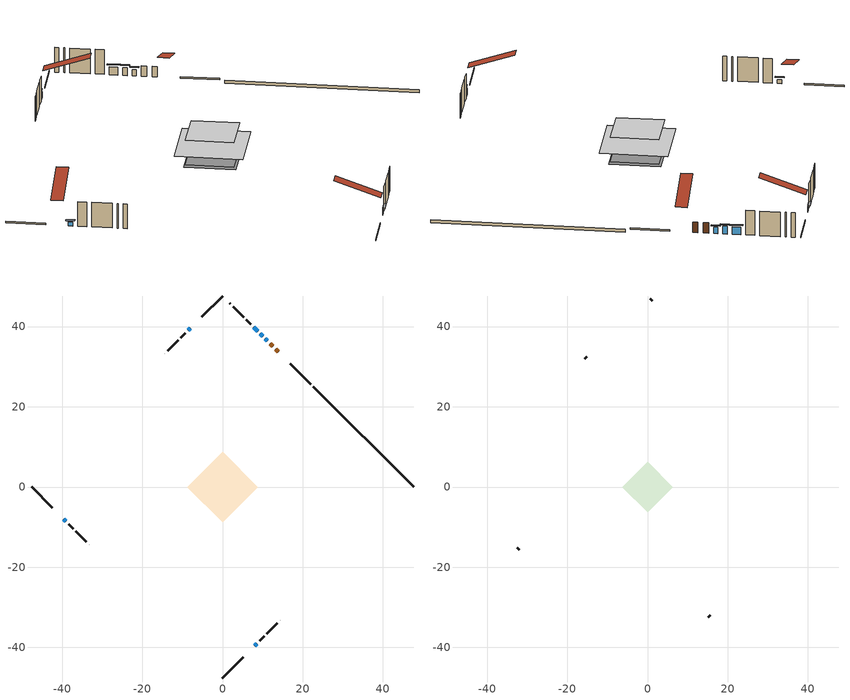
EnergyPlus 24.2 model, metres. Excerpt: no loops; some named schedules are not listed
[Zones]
conditioned space
 floor adiabatic (Floor2 construction): -6.24,0 0,6.24 6.24,0 0,-6.24 z0.61
 floor adiabatic (AdiabaticFloorConstruction): -8.82,0 0,8.82 8.82,0 0,-8.82 z3.05
 floor foundation (Slab1 construction): -6.25,0.43 -0.43,6.25 6.25,-0.43 0.43,-6.25 z0
 wall outside (RimJoist1 construction): 0,-47.62 5.13,-42.49 / -47.62,0 -42.49,-5.13 / 0,47.62 -5.13,42.49 / 21.96,25.66 16.83,30.79 z0.61:0.91
 wall outside (AdiabaticWallConstruction 1): 13.92,33.7 13.21,34.4 / 12.56,35.06 11.86,35.76 z0.61:2.64
 wall outside (AdiabaticWallConstruction): -39.58,-8.04 -39.04,-8.58 z0.61:1.37; 11.2,36.41 10.66,36.96 / 8.04,-39.58 8.58,-39.04 z0.61:1.83; 10,37.61 9.46,38.15 z0.61:2.14; 8.81,38.81 7.73,39.89 z0.61:2.13; -8.04,39.58 -8.58,39.04 z0.61:1.68
 wall outside (Wall1 construction): 9.24,-38.38 10.4,-37.21 / -38.38,-9.24 -37.21,-10.4 / -9.24,38.38 -10.4,37.21 / 7.07,40.54 5.91,41.71 z0.61:5.49
 wall outside (Wall2 construction): 11.06,-36.55 13.68,-33.93 / -36.55,-11.06 -33.93,-13.68 / -11.06,36.55 -13.68,33.93 / 5.25,42.37 2.63,44.99 z0.61:5.49
 wall outside (Wall3 construction): 14.34,-33.27 14.46,-33.16 / -33.27,-14.34 -33.16,-14.46 / -14.34,33.27 -14.46,33.16 / 1.97,45.65 1.85,45.76 z0.61:5.49
 wall foundation (FoundationWall1 construction): 47.62,0 22.61,25 z0:0.61
 window (WindowConstruction): -39.58,-8.04 -39.04,-8.58 z0.61:1.37
 window (WindowConstruction 1): 11.2,36.42 10.66,36.95 z0.61:1.83
 window (WindowConstruction 2): 10,37.61 9.46,38.15 z0.61:2.13
 window (WindowConstruction 3): 8.81,38.81 7.73,39.88 z0.61:2.13
 window (WindowConstruction 4): 8.04,-39.58 8.58,-39.04 z0.61:1.83
 window (WindowConstruction 5): -8.04,39.58 -8.58,39.04 z0.61:1.68
 door (Door): 13.92,33.7 13.21,34.4 z0.61:2.64
 door (Door 1): 12.56,35.06 11.86,35.76 z0.61:2.64
 ceiling adiabatic (AdiabaticFloorConstruction): 0,-8.82 8.82,0 0,8.82 -8.82,0 z3.05
attic - vented
 floor to conditioned space (Floor1 construction Reversed): -6.24,0 0,6.24 6.24,0 0,-6.24 z5.49
 wall outside (Wall4 construction): 15.11,-32.5 15.65,-31.96 / -32.5,-15.11 -31.96,-15.65 / -15.11,32.5 -15.65,31.96 / 1.2,46.42 0.66,46.96 z0.61:5.49
 roof outside (Roof1 construction): 7.38,-40.23,5.49 1.31,-34.16,8.35 -0.29,-35.76,8.35 5.78,-41.83,5.49; -40.23,-7.38,5.49 -34.16,-1.31,8.35 -35.76,0.29,8.35 -41.83,-5.78,5.49; -7.38,40.23,5.49 -1.31,34.16,8.35 0.29,35.76,8.35 -5.78,41.83,5.49; 14.57,33.04,5.49 8.5,26.97,8.35 10.1,25.37,8.35 16.17,31.44,5.49
shading: -38.71,-8.9 -39.9,-7.71 -40.23,-8.04 -39.04,-9.23 z1.83; 10.34,37.28 11.52,36.09 11.85,36.42 10.66,37.61 z2.29; 9.14,38.48 10.33,37.29 10.65,37.61 9.46,38.8 z2.59; 7.4,40.21 9.13,38.48 9.46,38.81 7.73,40.54 z2.59; 8.9,-38.71 7.71,-39.9 8.04,-40.23 9.23,-39.04 z2.29; -8.9,38.71 -7.71,39.9 -8.04,40.23 -9.23,39.04 z2.14
[Building]
Building 1: Terrain=Suburbs
[Site:Location]
Inuvik AP_NT: Latitude {deg}=68.3; Longitude {deg}=-133.48; Time Zone {hr}=-8; Elevation {m}=68; Keep Site Location Information=Yes
[Site:GroundTemperature:Shallow]
-13.1493, -15.9729, -16.199, -14.859, -9.47991, -4.12585, 0.51584, 3.45624, 3.70604, 1.31452, -3.2088, -8.39862
[Site:WaterMainsTemperature]
Calculation Method=Schedule; Temperature Schedule=mains temperature schedule
[Material] Roughness=Rough; Thermal Absorptance=0.9
Name | Thickness {m} | Conductivity {W/m-K} | Density {kg/m3} | Specific Heat {J/kg-K} | Solar Absorptance | Visible Absorptance
asphalt or fiberglass shingles | 0.00635 | 0.162714 | 1121.4 | 1465.45 | 0.4 | 0.4
ceiling loosefill ins | 0.254 | 0.0480833 | 16.02 | 1046.75 | 0.7 | 0.7
ceiling stud and cavity | 0.1397 | 0.0968708 | 65.682 | 1177.47 | 0.7 | 0.7
concrete 4.0 in. | 0.1016 | 1.803125 | 2242.8 | 837.4 | 0.7 | 0.7
concrete 8.0 in. | 0.2032 | 1.803125 | 2242.8 | 837.4 | 0.7 | 0.7
door material | 0.04445 | 0.053851 | 512.64 | 1214.23 | 0.7 | 0.7
exterior vertical ins | 0.00139922 | 0.029427 | 32.04 | 1214.23 | 0.7 | 0.7
floor covering | 0.0127 | 0.0433444 | 54.468 | 1339.84 | 0.6 | 0.6
floor rigid ins | 0.103632 | 0.029427 | 32.04 | 1214.23 | 0.7 | 0.7
floor rigid ins 1; wall rigid ins 1 | 0.512978 | 0.029427 | 32.04 | 1214.23 | 0.7 | 0.7
floor stud and cavity | 0.1397 | 0.311253 | 92.3553 | 1139.71 | 0.7 | 0.7
floor stud and cavity 1 | 0.1397 | 1.75129 | 37.0049 | 1207.88 | 0.7 | 0.7
furniture material conditioned space 1 | 0.1524 | 0.115458 | 640.8 | 1214.23 | 0.6 | 0.6
gypsum board | 0.0127 | 0.160291 | 801 | 837.4 | 0.6 | 0.6
gypsum board 1 | 0.0127 | 0.160291 | 801 | 837.4 | 0.7 | 0.7
osb sheathing 0.5 in. | 0.0127 | 0.115458 | 512.64 | 1214.23 | 0.7 | 0.7
osb sheathing 0.75 in. | 0.01905 | 0.115458 | 512.64 | 1214.23 | 0.7 | 0.7
osb sheathing 2.0 in. | 0.0508 | 0.115458 | 512.64 | 1214.23 | 0.7 | 0.7
rim joist rigid ins; wall rigid ins | 0.051816 | 0.029427 | 32.04 | 1214.23 | 0.7 | 0.7
rim joist stud and cavity | 0.0508 | 0.0445505 | 125.044 | 1163.47 | 0.6 | 0.6
wall stud and cavity | 0.1397 | 0.251873 | 139.0536 | 1170.24 | 0.7 | 0.7
wall stud and cavity 1 | 0.1397 | 0.0835141 | 139.0536 | 1170.24 | 0.7 | 0.7
wall stud and cavity 2 | 0.1397 | 0.118949 | 139.0536 | 1170.24 | 0.7 | 0.7
wall stud and cavity 3 | 0.0889 | 6.1454 | 50.32683 | 1063.81 | 0.6 | 0.6
wall stud and cavity 4 | 0.0889 | 0.380278 | 52.3479 | 1209.89 | 0.7 | 0.7
wall stud and cavity 5 | 0.0889 | 0.391764 | 83.0341 | 1211.67 | 0.7 | 0.7
wood siding | 0.0254 | 0.102417 | 544.68 | 1172.36 | 0.4 | 0.4
wood siding 1 | 0.00254 | 0.102417 | 544.68 | 1172.36 | 0.4 | 0.4
wood siding 2; wood siding 3; wood siding 4 | 0.0254 | 0.102417 | 544.68 | 1172.36 | 0.7 | 0.7
[WindowMaterial:SimpleGlazingSystem]
Name | U-Factor {W/m2-K} | Solar Heat Gain Coefficient
WindowMaterial | 1.595518 | 0.31
WindowMaterial 1 | 1.52511 | 0.34
WindowMaterial 2 | 1.50126 | 0.35
WindowMaterial 3 | 1.38997 | 0.38
WindowMaterial 4 | 1.541577 | 0.33
[Construction]
AdiabaticFloorConstruction: floor stud and cavity 1, floor rigid ins 1, osb sheathing 0.75 in., floor covering
AdiabaticWallConstruction: wood siding 3, wall rigid ins 1, wall stud and cavity 4, gypsum board
AdiabaticWallConstruction 1: wood siding 4, wall rigid ins 1, wall stud and cavity 4, gypsum board
Door; Door 1: door material
Floor1 construction Reversed: gypsum board, ceiling stud and cavity, ceiling loosefill ins
Floor2 construction: floor stud and cavity, floor rigid ins, osb sheathing 0.75 in., floor covering
FoundationWall1 construction: concrete 8.0 in., gypsum board 1
furniture construction conditioned space 1: furniture material conditioned space 1
PartitionWallConstruction: gypsum board, wall stud and cavity 5, gypsum board
RimJoist1 construction: wood siding 2, rim joist rigid ins, osb sheathing 2.0 in., rim joist stud and cavity
Roof1 construction: asphalt or fiberglass shingles
Slab1 construction: concrete 4.0 in.
Wall1 construction: wood siding, wall rigid ins, osb sheathing 0.5 in., wall stud and cavity, gypsum board
Wall2 construction: wood siding, wall rigid ins, osb sheathing 0.5 in., wall stud and cavity 1, gypsum board
Wall3 construction: wood siding, wall rigid ins, osb sheathing 0.5 in., wall stud and cavity 2, gypsum board
Wall4 construction: wood siding 1, wall stud and cavity 3
WindowConstruction: WindowMaterial
WindowConstruction 1; WindowConstruction 4: WindowMaterial 1
WindowConstruction 2: WindowMaterial 2
WindowConstruction 3: WindowMaterial 3
WindowConstruction 5: WindowMaterial 4
[Zone] Multiplier=1; Part of Total Floor Area=Yes
Name | Volume {m3}
attic - vented | 36.1396
conditioned space | 327.8
[Space]
Name | Zone | Volume {m3}
attic - vented 1 | attic - vented | 36.1396
conditioned space 1 | conditioned space | 327.8
[ZoneInfiltration:EffectiveLeakageArea]
infil attic - vented 1: Zone or Space=attic - vented 1; Schedule=Always On Discrete; Effective Air Leakage Area {cm2}=2275.9; Stack Coefficient=0.00053821; Wind Coefficient=1.56746e-05
[ZoneMixing]
whole house fan mix: Zone or Space=attic - vented; Schedule=Always On Continuous; Design Flow Rate Calculation Method=Flow/Zone; Design Flow Rate {m3/s}=0; Source Zone or Space=conditioned space
[SurfaceProperty:ExposedFoundationPerimeter]
Slab1: Exposed Perimeter Calculation Method=TotalExposedPerimeter; Total Exposed Perimeter {m}=35.36
[InternalMass] Zone or ZoneList=conditioned space; Space or SpaceList=conditioned space 1
Name | Construction | Surface Area {m2}
furniture mass conditioned space 1 | furniture construction conditioned space 1 | 124.419
partition wall mass | PartitionWallConstruction | 233.274
[Lights]
interior lighting: Zone or ZoneList or Space or SpaceList=conditioned space 1; Schedule=interior lighting schedule; Design Level Calculation Method=LightingLevel; Lighting Level {W}=343.2; Return Air Fraction=0; Fraction Radiant=0.6; Fraction Visible=0.2; Fraction Replaceable=1
[People]
occupants: Zone or ZoneList or Space or SpaceList=conditioned space 1; Number of People Schedule=occupants schedule; Number of People Calculation Method=People; Number of People=3; Fraction Radiant=0.314171; Sensible Heat Fraction=0.56303; Activity Level Schedule=occupants activity schedule; Carbon Dioxide Generation Rate {m3/s-W}=0; Enable ASHRAE 55 Comfort Warnings=No; Mean Radiant Temperature Calculation Type=EnclosureAveraged
[ElectricEquipment] Zone or ZoneList or Space or SpaceList=conditioned space 1; Design Level Calculation Method=EquipmentLevel
Name | Schedule | Design Level {W} | Fraction Latent | Fraction Radiant | Fraction Lost
clothes dryer | clothes dryer schedule | 140.772 | 0.015 | 0.081 | 0.85
clothes washer | clothes washer schedule | 32.1985 | 0.03 | 0.162 | 0.7
cooking range | cooking range schedule | 215.147 | 0.08 | 0.432 | 0.2
dishwasher | dishwasher schedule | 66.8632 | 0.3 | 0.18 | 0.4
fridge | fridge schedule | 72.9452 | 0 | 0.6 | 0
mech vent bath fan 0 | mech vent bath fan 0 schedule | 25.1 | 0 | 0 | 1
mech vent house fan | mech vent house fan schedule | 27 | 0 | 0 | 1
mech vent house fan cfis | mech vent house fan cfis schedule | 0 | 0 | 0 | 0
mech vent range fan 0 | mech vent range fan 0 schedule | 57 | 0 | 0 | 1
misc plug loads | misc plug loads schedule | 494.7 | 0.045 | 0.513 | 0.1
whole house fan | Always On Discrete | 0 | 0 | 0 | 1
[OtherEquipment] Zone or ZoneList or Space or SpaceList=conditioned space 1; Design Level Calculation Method=EquipmentLevel
Name | Fuel Type | Schedule | Design Level {W} | Fraction Latent | Fraction Radiant | Fraction Lost
clothes dryer 1 | Electricity | clothes dryer schedule | 0 | 0.015 | 0.081 | 0.85
cooking range 1 | Electricity | cooking range schedule | 0 | 0.08 | 0.432 | 0.2
general water use latent | None | general water use schedule | 62.594 | 1 | 0 | 0
general water use sensible | None | general water use schedule | -61.6891 | 0 | 0.6 | 0
mech vent house fan latent load | None | Always On Discrete | 0 | 1 | 0 | 0
mech vent house fan sensible load | None | Always On Discrete | 0 | 0 | 0 | 0
water heater energy adjustment1 | FuelOilNo2 | Always On Discrete | 0.01 | 0 | 0 | 1
[ZoneInfiltration:DesignFlowRate] Zone or ZoneList or Space or SpaceList=conditioned space 1; Schedule=Always On Discrete; Design Flow Rate Calculation Method=Flow/Zone; Design Flow Rate {m3/s}=0
infil flow; natural vent flow; whole house fan flow
[AvailabilityManager:Scheduled]
furnace airloop Availability Manager: Schedule=Always On Discrete
[Foundation:Kiva]
Foundation Kiva 1: Initial Indoor Air Temperature {C}=18; Wall Height Above Grade {m}=0.609996; Wall Depth Below Slab {m}=0.2032; Custom Block Material Name 1=exterior vertical ins; Custom Block Depth 1 {m}=0.609996; Custom Block X Position 1 {m}=0.2159; Custom Block Z Position 1 {m}=0
[Foundation:Kiva:Settings]
Soil Conductivity {W/m-K}=0.849921; Soil Density {kg/m3}=1842.3; Soil Specific Heat {J/kg-K}=418.7; Ground Solar Absorptivity=0.9; Ground Thermal Absorptivity=0.9; Ground Surface Roughness {m}=0.03; Far-Field Width {m}=40; Deep-Ground Boundary Condition=ZeroFlux; Deep-Ground Depth {m}=40; Minimum Cell Dimension {m}=0.2; Maximum Cell Growth Coefficient=3; Simulation Timestep=Timestep
[Exterior:Lights]
exterior lighting: Schedule=exterior lighting schedule; Design Level {W}=75.6
[EnergyManagementSystem:GlobalVariable]
furnace_airloop_Fan_RTF
infil_program_Qfan
infil_program_Qinf
natural_vent_program_Qnv
natural_vent_program_Qwhf
[EnergyManagementSystem:Sensor]
Name | Output:Variable or Output:Meter Index Key | Output:Variable or Output:Meter
airflow_gain | infil flow | Infiltration Sensible Heat Gain Energy
airflow_gain_1 | natural vent flow | Infiltration Sensible Heat Gain Energy
airflow_gain_2 | whole house fan flow | Infiltration Sensible Heat Gain Energy
airflow_loss | infil flow | Infiltration Sensible Heat Loss Energy
airflow_loss_1 | natural vent flow | Infiltration Sensible Heat Loss Energy
airflow_loss_2 | whole house fan flow | Infiltration Sensible Heat Loss Energy
clg_load_cond |  | Cooling:EnergyTransfer:Zone:CONDITIONED SPACE
clg_sp_s; clg_sp_s_1 | cooling setpoint | Schedule Value
clothes_dryer_exhaust_0_sch_s | clothes dryer exhaust 0 schedule | Schedule Value
cool_season | cooling season schedule | Schedule Value
htg_load_cond |  | Heating:EnergyTransfer:Zone:CONDITIONED SPACE
htg_sp_s; htg_sp_s_1 | heating setpoint | Schedule Value
ig_ee_conv | clothes dryer | Electric Equipment Convective Heating Energy
ig_ee_conv_2 | cooking range | Electric Equipment Convective Heating Energy
ig_ee_conv_4 | fridge | Electric Equipment Convective Heating Energy
ig_ee_conv_5 | misc plug loads | Electric Equipment Convective Heating Energy
ig_ee_conv_6 | whole house fan | Electric Equipment Convective Heating Energy
ig_ee_rad | clothes dryer | Electric Equipment Radiant Heating Energy
ig_ee_rad_2 | cooking range | Electric Equipment Radiant Heating Energy
ig_ee_rad_4 | fridge | Electric Equipment Radiant Heating Energy
ig_ee_rad_5 | misc plug loads | Electric Equipment Radiant Heating Energy
ig_ee_rad_6 | whole house fan | Electric Equipment Radiant Heating Energy
ig_lgt_conv | interior lighting | Lights Convective Heating Energy
ig_lgt_rad | interior lighting | Lights Radiant Heating Energy
ig_lgt_vis | interior lighting | Lights Visible Radiation Heating Energy
ig_oe_conv | clothes dryer 1 | Other Equipment Convective Heating Energy
ig_oe_conv_1 | cooking range 1 | Other Equipment Convective Heating Energy
ig_oe_conv_2 | general water use latent | Other Equipment Convective Heating Energy
ig_oe_conv_3 | general water use sensible | Other Equipment Convective Heating Energy
ig_oe_conv_4 | water heater energy adjustment1 | Other Equipment Convective Heating Energy
ig_oe_rad | clothes dryer 1 | Other Equipment Radiant Heating Energy
ig_oe_rad_1 | cooking range 1 | Other Equipment Radiant Heating Energy
ig_oe_rad_2 | general water use latent | Other Equipment Radiant Heating Energy
ig_oe_rad_3 | general water use sensible | Other Equipment Radiant Heating Energy
ig_oe_rad_4 | water heater energy adjustment1 | Other Equipment Radiant Heating Energy
ig_ppl_conv | occupants | People Convective Heating Energy
ig_ppl_rad | occupants | People Radiant Heating Energy
im_conv | furniture mass conditioned space 1 | Surface Inside Face Convection Heat Gain Energy
im_conv_1 | partition wall mass | Surface Inside Face Convection Heat Gain Energy
im_ig | furniture mass conditioned space 1 | Surface Inside Face Internal Gains Radiation Heat Gain Energy
im_ig_1 | partition wall mass | Surface Inside Face Internal Gains Radiation Heat Gain Energy
im_lgt | furniture mass conditioned space 1 | Surface Inside Face Lights Radiation Heat Gain Energy
im_lgt_1 | partition wall mass | Surface Inside Face Lights Radiation Heat Gain Energy
im_sol | furniture mass conditioned space 1 | Surface Inside Face Solar Radiation Heat Gain Energy
im_sol_1 | partition wall mass | Surface Inside Face Solar Radiation Heat Gain Energy
im_surf | furniture mass conditioned space 1 | Surface Inside Face Net Surface Thermal Radiation Heat Gain Energy
im_surf_1 | partition wall mass | Surface Inside Face Net Surface Thermal Radiation Heat Gain Energy
mech_vent_bath_fan_0_sch_s | mech vent bath fan 0 schedule | Schedule Value
mech_vent_range_fan_0_sch_s | mech vent range fan 0 schedule | Schedule Value
mv_conv | mech vent bath fan 0 | Electric Equipment Convective Heating Energy
mv_conv_1 | mech vent house fan | Electric Equipment Convective Heating Energy
mv_conv_2 | mech vent house fan cfis | Electric Equipment Convective Heating Energy
mv_conv_3 | mech vent range fan 0 | Electric Equipment Convective Heating Energy
mv_conv_4 | mech vent house fan latent load | Other Equipment Convective Heating Energy
mv_conv_5 | mech vent house fan sensible load | Other Equipment Convective Heating Energy
mv_rad | mech vent bath fan 0 | Electric Equipment Radiant Heating Energy
mv_rad_1 | mech vent house fan | Electric Equipment Radiant Heating Energy
mv_rad_2 | mech vent house fan cfis | Electric Equipment Radiant Heating Energy
mv_rad_3 | mech vent range fan 0 | Electric Equipment Radiant Heating Energy
mv_rad_4 | mech vent house fan latent load | Other Equipment Radiant Heating Energy
mv_rad_5 | mech vent house fan sensible load | Other Equipment Radiant Heating Energy
natural_vent_s | natural vent schedule | Schedule Value
out_pb_s |  | Site Outdoor Air Barometric Pressure
out_wt_s |  | Site Outdoor Air Humidity Ratio
site_vw_s |  | Site Wind Speed
ss_back_out | Window1 | Surface Window Shortwave from Zone Back Out Window Heat Transfer Rate
ss_back_out_1 | Window2 | Surface Window Shortwave from Zone Back Out Window Heat Transfer Rate
ss_back_out_2 | Window3 | Surface Window Shortwave from Zone Back Out Window Heat Transfer Rate
ss_back_out_3 | Window4 | Surface Window Shortwave from Zone Back Out Window Heat Transfer Rate
ss_back_out_4 | Window5 | Surface Window Shortwave from Zone Back Out Window Heat Transfer Rate
ss_back_out_5 | Window6 | Surface Window Shortwave from Zone Back Out Window Heat Transfer Rate
ss_conv | Door1 | Surface Inside Face Convection Heat Gain Energy
ss_conv_1 | Door2 | Surface Inside Face Convection Heat Gain Energy
ss_conv_2 | Window1 | Surface Inside Face Convection Heat Gain Energy
ss_conv_3 | Window2 | Surface Inside Face Convection Heat Gain Energy
ss_conv_4 | Window3 | Surface Inside Face Convection Heat Gain Energy
ss_conv_5 | Window4 | Surface Inside Face Convection Heat Gain Energy
ss_conv_6 | Window5 | Surface Inside Face Convection Heat Gain Energy
ss_conv_7 | Window6 | Surface Inside Face Convection Heat Gain Energy
ss_ig | Door1 | Surface Inside Face Internal Gains Radiation Heat Gain Energy
ss_ig_1 | Door2 | Surface Inside Face Internal Gains Radiation Heat Gain Energy
ss_ig_2 | Window1 | Surface Inside Face Internal Gains Radiation Heat Gain Energy
ss_ig_3 | Window2 | Surface Inside Face Internal Gains Radiation Heat Gain Energy
ss_ig_4 | Window3 | Surface Inside Face Internal Gains Radiation Heat Gain Energy
ss_ig_5 | Window4 | Surface Inside Face Internal Gains Radiation Heat Gain Energy
ss_ig_6 | Window5 | Surface Inside Face Internal Gains Radiation Heat Gain Energy
ss_ig_7 | Window6 | Surface Inside Face Internal Gains Radiation Heat Gain Energy
ss_lgt | Door1 | Surface Inside Face Lights Radiation Heat Gain Energy
ss_lgt_1 | Door2 | Surface Inside Face Lights Radiation Heat Gain Energy
ss_sol | Door1 | Surface Inside Face Solar Radiation Heat Gain Energy
ss_sol_1 | Door2 | Surface Inside Face Solar Radiation Heat Gain Energy
ss_surf | Door1 | Surface Inside Face Net Surface Thermal Radiation Heat Gain Energy
ss_surf_1 | Door2 | Surface Inside Face Net Surface Thermal Radiation Heat Gain Energy
ss_surf_2 | Window1 | Surface Inside Face Net Surface Thermal Radiation Heat Gain Energy
ss_surf_3 | Window2 | Surface Inside Face Net Surface Thermal Radiation Heat Gain Energy
ss_surf_4 | Window3 | Surface Inside Face Net Surface Thermal Radiation Heat Gain Energy
ss_surf_5 | Window4 | Surface Inside Face Net Surface Thermal Radiation Heat Gain Energy
ss_surf_6 | Window5 | Surface Inside Face Net Surface Thermal Radiation Heat Gain Energy
ss_surf_7 | Window6 | Surface Inside Face Net Surface Thermal Radiation Heat Gain Energy
ss_trans_in | Window1 | Surface Window Transmitted Solar Radiation Rate
ss_trans_in_1 | Window2 | Surface Window Transmitted Solar Radiation Rate
ss_trans_in_2 | Window3 | Surface Window Transmitted Solar Radiation Rate
ss_trans_in_3 | Window4 | Surface Window Transmitted Solar Radiation Rate
ss_trans_in_4 | Window5 | Surface Window Transmitted Solar Radiation Rate
ss_trans_in_5 | Window6 | Surface Window Transmitted Solar Radiation Rate
ss_trans_out | Window1 | Surface Inside Face Initial Transmitted Diffuse Transmitted Out Window Solar Radiation Rate
ss_trans_out_1 | Window2 | Surface Inside Face Initial Transmitted Diffuse Transmitted Out Window Solar Radiation Rate
ss_trans_out_2 | Window3 | Surface Inside Face Initial Transmitted Diffuse Transmitted Out Window Solar Radiation Rate
ss_trans_out_3 | Window4 | Surface Inside Face Initial Transmitted Diffuse Transmitted Out Window Solar Radiation Rate
ss_trans_out_4 | Window5 | Surface Inside Face Initial Transmitted Diffuse Transmitted Out Window Solar Radiation Rate
ss_trans_out_5 | Window6 | Surface Inside Face Initial Transmitted Diffuse Transmitted Out Window Solar Radiation Rate
s_conv | Floor1 | Surface Inside Face Convection Heat Gain Energy
s_conv_1 | Floor2 | Surface Inside Face Convection Heat Gain Energy
s_conv_10 | Wall1:135 | Surface Inside Face Convection Heat Gain Energy
s_conv_11 | Wall1:225 | Surface Inside Face Convection Heat Gain Energy
s_conv_12 | Wall1:315 | Surface Inside Face Convection Heat Gain Energy
s_conv_13 | Wall1:45 | Surface Inside Face Convection Heat Gain Energy
s_conv_14 | Wall2:135 | Surface Inside Face Convection Heat Gain Energy
s_conv_15 | Wall2:225 | Surface Inside Face Convection Heat Gain Energy
s_conv_16 | Wall2:315 | Surface Inside Face Convection Heat Gain Energy
s_conv_17 | Wall2:45 | Surface Inside Face Convection Heat Gain Energy
s_conv_18 | Wall3:135 | Surface Inside Face Convection Heat Gain Energy
s_conv_19 | Wall3:225 | Surface Inside Face Convection Heat Gain Energy
s_conv_2 | FoundationWall1 | Surface Inside Face Convection Heat Gain Energy
s_conv_20 | Wall3:315 | Surface Inside Face Convection Heat Gain Energy
s_conv_21 | Wall3:45 | Surface Inside Face Convection Heat Gain Energy
s_conv_3 | inferred conditioned ceiling | Surface Inside Face Convection Heat Gain Energy
s_conv_4 | inferred conditioned floor | Surface Inside Face Convection Heat Gain Energy
s_conv_5 | RimJoist1:135 | Surface Inside Face Convection Heat Gain Energy
s_conv_6 | RimJoist1:225 | Surface Inside Face Convection Heat Gain Energy
s_conv_7 | RimJoist1:315 | Surface Inside Face Convection Heat Gain Energy
s_conv_8 | RimJoist1:45 | Surface Inside Face Convection Heat Gain Energy
s_conv_9 | Slab1 | Surface Inside Face Convection Heat Gain Energy
s_ig | Floor1 | Surface Inside Face Internal Gains Radiation Heat Gain Energy
s_ig_1 | Floor2 | Surface Inside Face Internal Gains Radiation Heat Gain Energy
s_ig_10 | Wall1:135 | Surface Inside Face Internal Gains Radiation Heat Gain Energy
s_ig_11 | Wall1:225 | Surface Inside Face Internal Gains Radiation Heat Gain Energy
s_ig_12 | Wall1:315 | Surface Inside Face Internal Gains Radiation Heat Gain Energy
s_ig_13 | Wall1:45 | Surface Inside Face Internal Gains Radiation Heat Gain Energy
s_ig_14 | Wall2:135 | Surface Inside Face Internal Gains Radiation Heat Gain Energy
s_ig_15 | Wall2:225 | Surface Inside Face Internal Gains Radiation Heat Gain Energy
s_ig_16 | Wall2:315 | Surface Inside Face Internal Gains Radiation Heat Gain Energy
s_ig_17 | Wall2:45 | Surface Inside Face Internal Gains Radiation Heat Gain Energy
s_ig_18 | Wall3:135 | Surface Inside Face Internal Gains Radiation Heat Gain Energy
s_ig_19 | Wall3:225 | Surface Inside Face Internal Gains Radiation Heat Gain Energy
s_ig_2 | FoundationWall1 | Surface Inside Face Internal Gains Radiation Heat Gain Energy
s_ig_20 | Wall3:315 | Surface Inside Face Internal Gains Radiation Heat Gain Energy
s_ig_21 | Wall3:45 | Surface Inside Face Internal Gains Radiation Heat Gain Energy
s_ig_3 | inferred conditioned ceiling | Surface Inside Face Internal Gains Radiation Heat Gain Energy
s_ig_4 | inferred conditioned floor | Surface Inside Face Internal Gains Radiation Heat Gain Energy
s_ig_5 | RimJoist1:135 | Surface Inside Face Internal Gains Radiation Heat Gain Energy
s_ig_6 | RimJoist1:225 | Surface Inside Face Internal Gains Radiation Heat Gain Energy
s_ig_7 | RimJoist1:315 | Surface Inside Face Internal Gains Radiation Heat Gain Energy
s_ig_8 | RimJoist1:45 | Surface Inside Face Internal Gains Radiation Heat Gain Energy
s_ig_9 | Slab1 | Surface Inside Face Internal Gains Radiation Heat Gain Energy
s_lgt | Floor1 | Surface Inside Face Lights Radiation Heat Gain Energy
s_lgt_1 | Floor2 | Surface Inside Face Lights Radiation Heat Gain Energy
s_lgt_10 | Wall1:135 | Surface Inside Face Lights Radiation Heat Gain Energy
s_lgt_11 | Wall1:225 | Surface Inside Face Lights Radiation Heat Gain Energy
s_lgt_12 | Wall1:315 | Surface Inside Face Lights Radiation Heat Gain Energy
s_lgt_13 | Wall1:45 | Surface Inside Face Lights Radiation Heat Gain Energy
